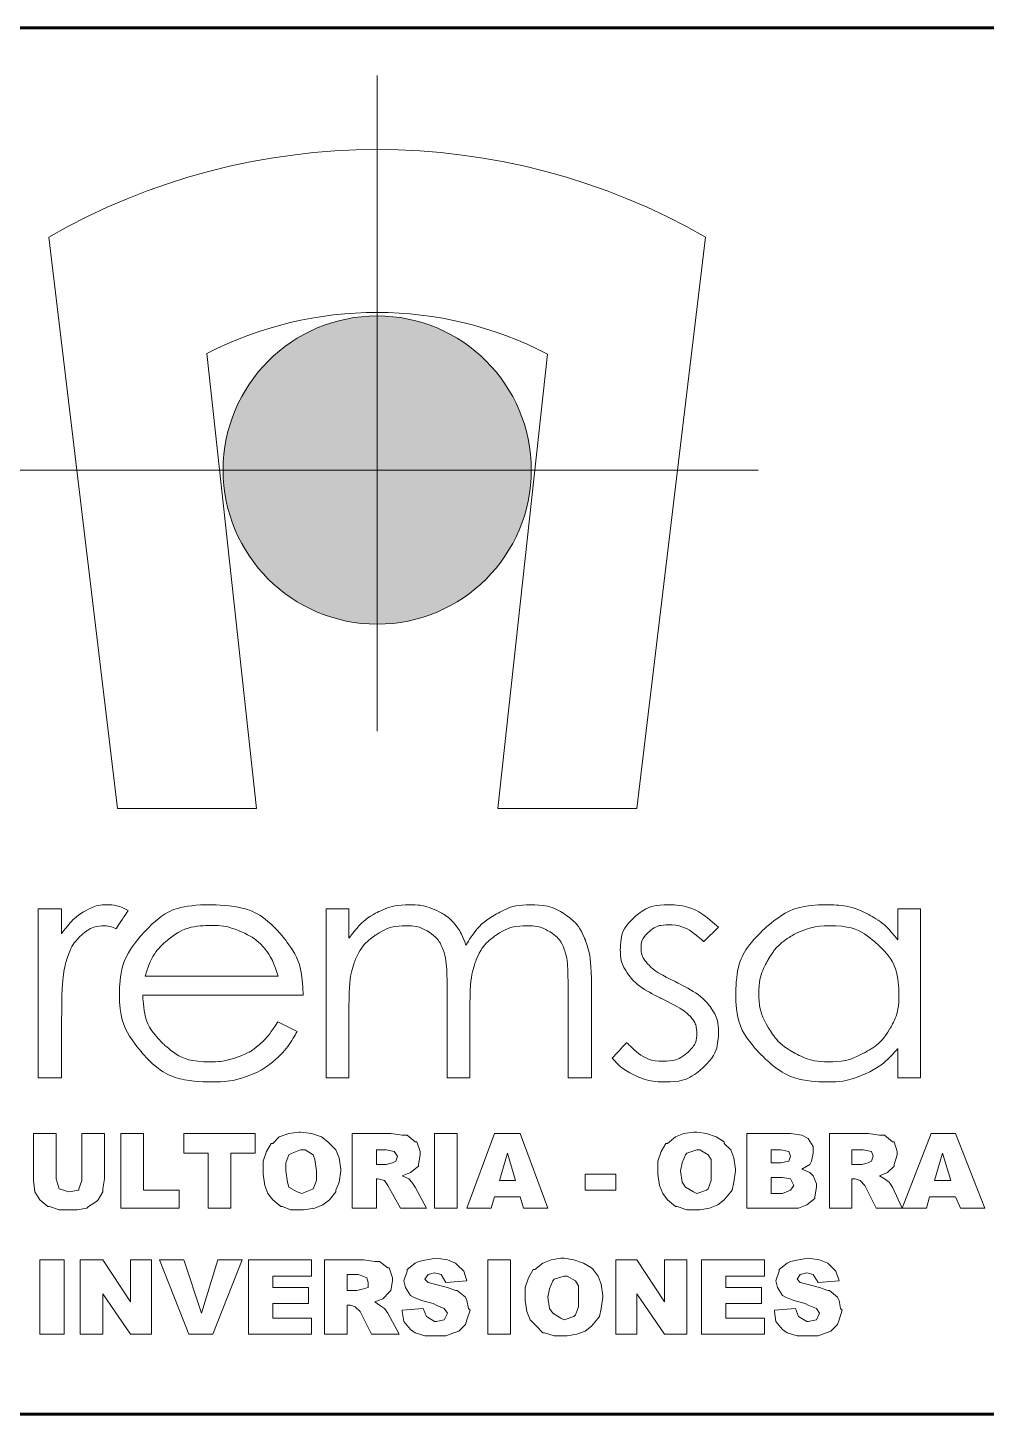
# Model space of a CAD drawing. Header units: inches. Extents: x 140 to 978, y -82 to 38.
# Drawn here: x 808.199 to 810.167, y -58.875 to -56.028 of the extents above; entities that cross this region are included whole.
import ezdxf

# ---------------------------------------------------------------- set-up
doc = ezdxf.new("R2010")
doc.units = ezdxf.units.IN
doc.header["$MEASUREMENT"] = 0
doc.layers.add('UNSAAC- ROTULO', color=7, linetype='Continuous', lineweight=60)
doc.layers.add('UNSAAC-TEXTOS', color=250, linetype='Continuous', lineweight=0)

msp = doc.modelspace()

# ---------------------------------------------------------------- hatches: boundary and pattern name
at = {"layer": 'UNSAAC-TEXTOS'}
h = msp.add_hatch(color=252, dxfattribs=at)
h.dxf.hatch_style = 1
edge = h.paths.add_edge_path()
edge.add_arc((808.9162, -56.9362), 0.3164, 0, 360)

# ---------------------------------------------------------------- linework, layer by layer
at = {"layer": 'UNSAAC- ROTULO'}
msp.add_lwpolyline([(806.642, -56.0283), (811.1903, -56.0283), (811.1903, -58.8746), (806.642, -58.8746)], close=True, dxfattribs=at)
at = {"layer": 'UNSAAC-TEXTOS'}
for p, q in [((808.9162, -56.1265), (808.9162, -57.4722)), ((809.6985, -56.9362), (808.1339, -56.9362))]:
    msp.add_line(p, q, dxfattribs=at)
at = {"layer": 'UNSAAC-TEXTOS', "lineweight": 20}
msp.add_lwpolyline([(808.6685, -57.6311), (808.3828, -57.6311), (808.2419, -56.458, -0.266421), (809.5905, -56.458), (809.4495, -57.6311), (809.1638, -57.6311), (809.2659, -56.6981, 0.242709), (808.5663, -56.697), (808.6685, -57.6311)], format="xyb", close=True, dxfattribs=at)
at = {"layer": 'UNSAAC-TEXTOS'}
for points in [[(808.2568, -58.2985), (808.2103, -58.2985), (808.2103, -58.3916), (808.2103, -58.3949), (808.2136, -58.4181), (808.2236, -58.4347), (808.2402, -58.448), (808.2435, -58.448), (808.2634, -58.4547), (808.2668, -58.4547), (808.2867, -58.4547), (808.3, -58.4547), (808.3199, -58.4513), (808.3232, -58.448), (808.3398, -58.4381), (808.3432, -58.4347), (808.3531, -58.4181), (808.3531, -58.4115), (808.3565, -58.3916), (808.3565, -58.2985), (808.3099, -58.2985), (808.3099, -58.3916), (808.3099, -58.3949), (808.3033, -58.4115), (808.3033, -58.4148), (808.2834, -58.4181), (808.2634, -58.4115), (808.2568, -58.3916)], [(808.5093, -58.4148), (808.4362, -58.4148), (808.4362, -58.2985), (808.3897, -58.2985), (808.3897, -58.4513), (808.5093, -58.4513)], [(808.6155, -58.3384), (808.6654, -58.3384), (808.6654, -58.2985), (808.5192, -58.2985), (808.5192, -58.3384), (808.569, -58.3384), (808.569, -58.4513), (808.6155, -58.4513)], [(808.8315, -58.3318), (808.8182, -58.3185), (808.8149, -58.3152), (808.8016, -58.3052), (808.7816, -58.2985), (808.7584, -58.2952), (808.7551, -58.2952), (808.7351, -58.2985), (808.7152, -58.3052), (808.7019, -58.3185), (808.6986, -58.3185), (808.6886, -58.3351), (808.682, -58.355), (808.682, -58.3749), (808.682, -58.3816), (808.6853, -58.4048), (808.6919, -58.4214), (808.7019, -58.4347), (808.7185, -58.448), (808.7218, -58.448), (808.7385, -58.4547), (808.7617, -58.4547), (808.765, -58.4547), (808.7883, -58.4513), (808.8049, -58.4447), (808.8182, -58.4347), (808.8315, -58.4181), (808.8315, -58.4148), (808.8381, -58.3982), (808.8414, -58.3749), (808.8414, -58.3716), (808.8381, -58.3484)], [(808.9975, -58.3152), (808.9942, -58.3152), (808.9776, -58.3019), (808.9677, -58.3019), (808.9444, -58.2985), (808.8647, -58.2985), (808.8647, -58.4513), (808.9145, -58.4513), (808.9145, -58.3916), (808.9178, -58.3916), (808.9311, -58.3949), (808.9378, -58.4048), (808.9643, -58.4513), (809.0175, -58.4513), (808.9942, -58.4082), (808.9876, -58.3982), (808.9809, -58.3916), (808.9677, -58.3849), (808.9843, -58.3783), (809.0009, -58.365), (809.0009, -58.3617), (809.0042, -58.3417), (809.0042, -58.3351)], [(809.0806, -58.2985), (809.0341, -58.2985), (809.0341, -58.4513), (809.0806, -58.4513)], [(809.2101, -58.2985), (809.157, -58.2985), (809.1005, -58.4513), (809.1503, -58.4513), (809.157, -58.4281), (809.2101, -58.4281), (809.2168, -58.4513), (809.2666, -58.4513)], [(809.6287, -58.3185), (809.6287, -58.3152), (809.6121, -58.3052), (809.5921, -58.2985), (809.5722, -58.2952), (809.5656, -58.2952), (809.5456, -58.2985), (809.529, -58.3052), (809.5124, -58.3185), (809.5091, -58.3185), (809.4991, -58.3351), (809.4925, -58.355), (809.4925, -58.3749), (809.4925, -58.3816), (809.4958, -58.4048), (809.5025, -58.4214), (809.5124, -58.4347), (809.529, -58.448), (809.5323, -58.448), (809.5523, -58.4547), (809.5722, -58.4547), (809.5789, -58.4547), (809.5988, -58.4513), (809.6154, -58.4447), (809.6287, -58.4347), (809.642, -58.4181), (809.6453, -58.4148), (809.6486, -58.3982), (809.6519, -58.3749), (809.6519, -58.3716), (809.6486, -58.3484), (809.642, -58.3318)], [(809.8014, -58.3085), (809.7881, -58.3019), (809.7649, -58.2985), (809.6752, -58.2985), (809.6752, -58.4513), (809.7582, -58.4513), (809.7815, -58.4513), (809.7981, -58.4447), (809.8147, -58.4314), (809.8147, -58.4281), (809.818, -58.4082), (809.818, -58.4015), (809.8114, -58.3849), (809.8047, -58.3783), (809.7881, -58.3716), (809.8047, -58.3617), (809.8081, -58.355), (809.8114, -58.3384), (809.8114, -58.3251)], [(809.9775, -58.3152), (809.9741, -58.3152), (809.9575, -58.3019), (809.9476, -58.3019), (809.9243, -58.2985), (809.8446, -58.2985), (809.8446, -58.4513), (809.8911, -58.4513), (809.8911, -58.3916), (809.8977, -58.3916), (809.9077, -58.3949), (809.9177, -58.4048), (809.9409, -58.4513), (809.9941, -58.4513), (809.9741, -58.4082), (809.9675, -58.3982), (809.9575, -58.3916), (809.9476, -58.3849), (809.9642, -58.3783), (809.9775, -58.365), (809.9775, -58.3617), (809.9841, -58.3417), (809.9841, -58.3351)], [(810.1037, -58.2985), (810.0539, -58.2985), (809.9941, -58.4513), (810.0439, -58.4513), (810.0505, -58.4281), (810.1037, -58.4281), (810.1137, -58.4513), (810.1635, -58.4513)], [(808.7351, -58.3417), (808.7418, -58.3384), (808.7584, -58.3318), (808.7683, -58.3318), (808.785, -58.3417), (808.7883, -58.3517), (808.7916, -58.3749), (808.7916, -58.3949), (808.785, -58.4115), (808.7783, -58.4148), (808.7617, -58.4214), (808.7517, -58.4181), (808.7351, -58.4082), (808.7318, -58.3982), (808.7285, -58.3749), (808.7285, -58.3583)], [(808.9145, -58.3318), (808.9344, -58.3318), (808.951, -58.3351), (808.9577, -58.345), (808.9544, -58.355), (808.9477, -58.3583), (808.9344, -58.3617), (808.9145, -58.3617)], [(809.1836, -58.3384), (809.2002, -58.3949), (809.167, -58.3949)], [(809.5789, -58.3318), (809.5955, -58.3417), (809.6021, -58.3517), (809.6021, -58.3749), (809.6021, -58.3949), (809.5955, -58.4115), (809.5921, -58.4148), (809.5722, -58.4214), (809.5656, -58.4181), (809.549, -58.4082), (809.5423, -58.3982), (809.539, -58.3749), (809.5423, -58.3583), (809.549, -58.3417), (809.5523, -58.3384), (809.5722, -58.3318)], [(809.7615, -58.3351), (809.7649, -58.345), (809.7615, -58.355), (809.7449, -58.3583), (809.725, -58.3583), (809.725, -58.3318), (809.7449, -58.3318)], [(809.8911, -58.3318), (809.9143, -58.3318), (809.931, -58.3351), (809.9343, -58.345), (809.931, -58.355), (809.9243, -58.3583), (809.911, -58.3617), (809.8911, -58.3617)], [(810.0771, -58.3384), (810.0937, -58.3949), (810.0605, -58.3949)], [(809.4061, -58.3816), (809.343, -58.3816), (809.343, -58.4148), (809.4061, -58.4148)], [(809.7649, -58.3916), (809.7715, -58.4048), (809.7649, -58.4148), (809.7483, -58.4214), (809.725, -58.4214), (809.725, -58.3882), (809.7483, -58.3882)], [(808.2734, -58.5576), (808.2236, -58.5576), (808.2236, -58.7104), (808.2734, -58.7104)], [(808.3531, -58.5576), (808.3066, -58.5576), (808.3066, -58.7104), (808.3531, -58.7104), (808.3531, -58.6274), (808.4096, -58.7104), (808.4528, -58.7104), (808.4528, -58.5576), (808.4096, -58.5576), (808.4096, -58.644)], [(808.5192, -58.5576), (808.4694, -58.5576), (808.5292, -58.7104), (808.579, -58.7104), (808.6388, -58.5576), (808.589, -58.5576), (808.5558, -58.6673)], [(808.775, -58.6141), (808.7019, -58.6141), (808.7019, -58.5909), (808.7816, -58.5909), (808.7816, -58.5576), (808.6521, -58.5576), (808.6521, -58.7104), (808.7816, -58.7104), (808.7816, -58.6772), (808.7019, -58.6772), (808.7019, -58.6473), (808.775, -58.6473)], [(808.9211, -58.561), (808.9112, -58.561), (808.8879, -58.5576), (808.8082, -58.5576), (808.8082, -58.7104), (808.8547, -58.7104), (808.8547, -58.6506), (808.8614, -58.6506), (808.8713, -58.654), (808.8813, -58.6639), (808.9045, -58.7104), (808.961, -58.7104), (808.9378, -58.6673), (808.9311, -58.6573), (808.9211, -58.6506), (808.9112, -58.644), (808.9278, -58.6374), (808.9411, -58.6241), (808.9444, -58.6208), (808.9477, -58.6008), (808.9477, -58.5942), (808.9411, -58.5742), (808.9378, -58.5742)], [(809.0806, -58.6208), (809.0773, -58.6208), (809.0607, -58.6141), (809.0341, -58.6075), (809.0208, -58.6041), (809.0142, -58.5975), (809.0208, -58.5875), (809.0341, -58.5842), (809.0474, -58.5875), (809.0573, -58.6041), (809.1005, -58.6008), (809.0939, -58.5809), (809.0806, -58.5676), (809.0773, -58.5643), (809.0607, -58.5576), (809.0374, -58.5543), (809.0175, -58.5576), (809.0009, -58.561), (808.9942, -58.5643), (808.9776, -58.5776), (808.9776, -58.5809), (808.971, -58.6008), (808.9743, -58.6141), (808.9843, -58.6307), (808.9909, -58.634), (809.0075, -58.6407), (809.0308, -58.6473), (809.0374, -58.6506), (809.054, -58.6573), (809.0607, -58.6673), (809.054, -58.6805), (809.0374, -58.6839), (809.0341, -58.6839), (809.0175, -58.6739), (809.0108, -58.6573), (808.9677, -58.6606), (808.9677, -58.6639), (808.971, -58.6839), (808.9843, -58.7005), (808.9942, -58.7071), (809.0142, -58.7138), (809.0374, -58.7138), (809.0573, -58.7138), (809.0739, -58.7071), (809.0839, -58.7038), (809.0972, -58.6905), (809.1005, -58.6805), (809.1072, -58.6606), (809.1038, -58.6573), (809.1005, -58.6407), (809.0972, -58.634)], [(809.1902, -58.5576), (809.1437, -58.5576), (809.1437, -58.7104), (809.1902, -58.7104)], [(809.3563, -58.5742), (809.3397, -58.5643), (809.3198, -58.5576), (809.2998, -58.5543), (809.2932, -58.5543), (809.2733, -58.5576), (809.2566, -58.5643), (809.24, -58.5776), (809.2367, -58.5776), (809.2267, -58.5942), (809.2201, -58.6141), (809.2201, -58.634), (809.2201, -58.6407), (809.2234, -58.6639), (809.2301, -58.6805), (809.2434, -58.6938), (809.2566, -58.7071), (809.26, -58.7071), (809.2799, -58.7138), (809.2998, -58.7138), (809.3065, -58.7138), (809.3264, -58.7104), (809.343, -58.7038), (809.3563, -58.6938), (809.3696, -58.6772), (809.3729, -58.6739), (809.3762, -58.6573), (809.3795, -58.634), (809.3795, -58.6307), (809.3762, -58.6075), (809.3696, -58.5909), (809.3596, -58.5776)], [(809.4493, -58.5576), (809.4061, -58.5576), (809.4061, -58.7104), (809.4493, -58.7104), (809.4493, -58.6274), (809.5058, -58.7104), (809.5523, -58.7104), (809.5523, -58.5576), (809.5058, -58.5576), (809.5058, -58.644)], [(809.7117, -58.5576), (809.5822, -58.5576), (809.5822, -58.7104), (809.7117, -58.7104), (809.7117, -58.6772), (809.632, -58.6772), (809.632, -58.6473), (809.7051, -58.6473), (809.7051, -58.6141), (809.632, -58.6141), (809.632, -58.5909), (809.7117, -58.5909)], [(809.8446, -58.6208), (809.8413, -58.6208), (809.8247, -58.6141), (809.7981, -58.6075), (809.7848, -58.6041), (809.7782, -58.5975), (809.7848, -58.5875), (809.7981, -58.5842), (809.8114, -58.5875), (809.8213, -58.6041), (809.8645, -58.6008), (809.8579, -58.5809), (809.8446, -58.5676), (809.8413, -58.5643), (809.8247, -58.5576), (809.8014, -58.5543), (809.7815, -58.5576), (809.7649, -58.561), (809.7582, -58.5643), (809.7416, -58.5776), (809.7416, -58.5809), (809.735, -58.6008), (809.7383, -58.6141), (809.7483, -58.6307), (809.7549, -58.634), (809.7715, -58.6407), (809.7948, -58.6473), (809.8014, -58.6506), (809.818, -58.6573), (809.8247, -58.6673), (809.818, -58.6805), (809.8014, -58.6839), (809.7981, -58.6839), (809.7815, -58.6739), (809.7748, -58.6573), (809.7317, -58.6606), (809.7317, -58.6639), (809.735, -58.6839), (809.7483, -58.7005), (809.7582, -58.7071), (809.7782, -58.7138), (809.8014, -58.7138), (809.8213, -58.7138), (809.8379, -58.7071), (809.8479, -58.7038), (809.8612, -58.6905), (809.8645, -58.6805), (809.8712, -58.6606), (809.8678, -58.6573), (809.8645, -58.6407), (809.8612, -58.634)], [(808.8946, -58.5942), (808.8979, -58.6041), (808.8979, -58.6141), (808.8879, -58.6174), (808.8746, -58.6208), (808.8547, -58.6208), (808.8547, -58.5875), (808.878, -58.5875)], [(809.3231, -58.6008), (809.3297, -58.6108), (809.3297, -58.634), (809.3297, -58.654), (809.3231, -58.6706), (809.3198, -58.6739), (809.2998, -58.6805), (809.2932, -58.6772), (809.2766, -58.6673), (809.2699, -58.6573), (809.2666, -58.634), (809.2699, -58.6174), (809.2766, -58.6008), (809.2799, -58.5975), (809.2998, -58.5909), (809.3065, -58.5909)]]:
    msp.add_lwpolyline(points, close=True, dxfattribs=at)
msp.add_circle((808.9162, -56.9362), 0.3164, dxfattribs=at)
for points, knots in [([(808.2203, -57.8371), (808.2203, -57.8371), (808.2683, -57.8371), (808.2683, -57.8371), (808.2683, -57.8371), (808.2683, -57.8371), (808.2683, -57.8878), (808.2683, -57.8878), (808.2683, -57.8878), (808.2826, -57.8678), (808.2977, -57.853), (808.3135, -57.8432), (808.3135, -57.8432), (808.3294, -57.8335), (808.346, -57.8286), (808.3631, -57.8286), (808.3631, -57.8286), (808.3762, -57.8286), (808.39, -57.8325), (808.4047, -57.8403), (808.4047, -57.8403), (808.4047, -57.8403), (808.3803, -57.8778), (808.3803, -57.8778), (808.3803, -57.8778), (808.3704, -57.8737), (808.3622, -57.8717), (808.3555, -57.8717), (808.3555, -57.8717), (808.3398, -57.8717), (808.3247, -57.8778), (808.3102, -57.89), (808.3102, -57.89), (808.2957, -57.9022), (808.2846, -57.9212), (808.277, -57.9469), (808.277, -57.9469), (808.2712, -57.9666), (808.2683, -58.0066), (808.2683, -58.0666), (808.2683, -58.0666), (808.2683, -58.0666), (808.2683, -58.1839), (808.2683, -58.1839), (808.2683, -58.1839), (808.2683, -58.1839), (808.2203, -58.1839), (808.2203, -58.1839), (808.2203, -58.1839), (808.2203, -58.1839), (808.2203, -57.8371), (808.2203, -57.8371)], [0, 0, 0, 0, 0.071429, 0.071429, 0.071429, 0.107143, 0.142857, 0.142857, 0.142857, 0.178571, 0.214286, 0.214286, 0.214286, 0.25, 0.285714, 0.285714, 0.285714, 0.321429, 0.357143, 0.357143, 0.357143, 0.392857, 0.428571, 0.428571, 0.428571, 0.464286, 0.5, 0.5, 0.5, 0.535714, 0.571429, 0.571429, 0.571429, 0.607143, 0.642857, 0.642857, 0.642857, 0.678571, 0.714286, 0.714286, 0.714286, 0.75, 0.785714, 0.785714, 0.785714, 0.821429, 0.857143, 0.857143, 0.857143, 0.928571, 1, 1, 1, 1]), ([(808.7121, -58.0689), (808.7121, -58.0689), (808.7516, -58.0887), (808.7516, -58.0887), (808.7516, -58.0887), (808.7386, -58.1128), (808.7236, -58.1323), (808.7066, -58.1471), (808.7066, -58.1471), (808.6896, -58.1618), (808.6705, -58.1731), (808.6492, -58.1808), (808.6492, -58.1808), (808.6279, -58.1886), (808.6039, -58.1924), (808.577, -58.1924), (808.577, -58.1924), (808.5174, -58.1924), (808.4709, -58.1739), (808.4373, -58.1369), (808.4373, -58.1369), (808.4037, -58.0998), (808.3869, -58.058), (808.3869, -58.0115), (808.3869, -58.0115), (808.3869, -57.9676), (808.4012, -57.9284), (808.4296, -57.8941), (808.4296, -57.8941), (808.4656, -57.8505), (808.514, -57.8286), (808.5744, -57.8286), (808.5744, -57.8286), (808.6367, -57.8286), (808.6865, -57.851), (808.7236, -57.8957), (808.7236, -57.8957), (808.75, -57.9273), (808.7635, -57.9667), (808.764, -58.0141), (808.764, -58.0141), (808.764, -58.0141), (808.4349, -58.0141), (808.4349, -58.0141), (808.4349, -58.0141), (808.4358, -58.0542), (808.4494, -58.0871), (808.4756, -58.1127), (808.4756, -58.1127), (808.5018, -58.1384), (808.5343, -58.1512), (808.5728, -58.1512), (808.5728, -58.1512), (808.5914, -58.1512), (808.6096, -58.1482), (808.6272, -58.1421), (808.6272, -58.1421), (808.6448, -58.136), (808.6598, -58.1279), (808.6721, -58.1178), (808.6721, -58.1178), (808.6844, -58.1077), (808.6978, -58.0915), (808.7121, -58.0689)], [0, 0, 0, 0, 0.058824, 0.058824, 0.058824, 0.088235, 0.117647, 0.117647, 0.117647, 0.147059, 0.176471, 0.176471, 0.176471, 0.205882, 0.235294, 0.235294, 0.235294, 0.264706, 0.294118, 0.294118, 0.294118, 0.323529, 0.352941, 0.352941, 0.352941, 0.382353, 0.411765, 0.411765, 0.411765, 0.441176, 0.470588, 0.470588, 0.470588, 0.5, 0.529412, 0.529412, 0.529412, 0.558824, 0.588235, 0.588235, 0.588235, 0.617647, 0.647059, 0.647059, 0.647059, 0.676471, 0.705882, 0.705882, 0.705882, 0.735294, 0.764706, 0.764706, 0.764706, 0.794118, 0.823529, 0.823529, 0.823529, 0.852941, 0.882353, 0.882353, 0.882353, 0.941176, 1, 1, 1, 1]), ([(808.8117, -57.8371), (808.8117, -57.8371), (808.8583, -57.8371), (808.8583, -57.8371), (808.8583, -57.8371), (808.8583, -57.8371), (808.8583, -57.897), (808.8583, -57.897), (808.8583, -57.897), (808.8747, -57.8749), (808.8914, -57.8587), (808.9086, -57.8485), (808.9086, -57.8485), (808.9323, -57.8352), (808.9572, -57.8286), (808.9832, -57.8286), (808.9832, -57.8286), (809.0009, -57.8286), (809.0176, -57.8318), (809.0335, -57.8385), (809.0335, -57.8385), (809.0494, -57.845), (809.0623, -57.8538), (809.0724, -57.8647), (809.0724, -57.8647), (809.0824, -57.8757), (809.0911, -57.8914), (809.0985, -57.9118), (809.0985, -57.9118), (809.1141, -57.8846), (809.1336, -57.8639), (809.1569, -57.8498), (809.1569, -57.8498), (809.1803, -57.8356), (809.2055, -57.8286), (809.2324, -57.8286), (809.2324, -57.8286), (809.2576, -57.8286), (809.2799, -57.8347), (809.2991, -57.8468), (809.2991, -57.8468), (809.3184, -57.8588), (809.3327, -57.8757), (809.342, -57.8974), (809.342, -57.8974), (809.3514, -57.919), (809.3561, -57.9515), (809.3561, -57.9948), (809.3561, -57.9948), (809.3561, -57.9948), (809.3561, -58.1839), (809.3561, -58.1839), (809.3561, -58.1839), (809.3561, -58.1839), (809.3081, -58.1839), (809.3081, -58.1839), (809.3081, -58.1839), (809.3081, -58.1839), (809.3081, -57.9947), (809.3081, -57.9947), (809.3081, -57.9947), (809.3081, -57.9575), (809.3053, -57.932), (809.2997, -57.9181), (809.2997, -57.9181), (809.2941, -57.9041), (809.2847, -57.8929), (809.2712, -57.8844), (809.2712, -57.8844), (809.2577, -57.8759), (809.2417, -57.8717), (809.223, -57.8717), (809.223, -57.8717), (809.2003, -57.8717), (809.1795, -57.8781), (809.1608, -57.8908), (809.1608, -57.8908), (809.1419, -57.9036), (809.1282, -57.9206), (809.1195, -57.9418), (809.1195, -57.9418), (809.1109, -57.963), (809.1065, -57.9985), (809.1065, -58.0481), (809.1065, -58.0481), (809.1065, -58.0481), (809.1065, -58.1839), (809.1065, -58.1839), (809.1065, -58.1839), (809.1065, -58.1839), (809.0599, -58.1839), (809.0599, -58.1839), (809.0599, -58.1839), (809.0599, -58.1839), (809.0599, -58.0064), (809.0599, -58.0064), (809.0599, -58.0064), (809.0599, -57.9646), (809.0572, -57.9362), (809.0517, -57.9212), (809.0517, -57.9212), (809.0462, -57.9062), (809.0367, -57.8942), (809.0231, -57.8852), (809.0231, -57.8852), (809.0094, -57.8761), (808.9933, -57.8717), (808.9745, -57.8717), (808.9745, -57.8717), (808.9528, -57.8717), (808.9326, -57.8779), (808.9138, -57.8903), (808.9138, -57.8903), (808.8949, -57.9027), (808.881, -57.9195), (808.8719, -57.9405), (808.8719, -57.9405), (808.8629, -57.9615), (808.8583, -57.9937), (808.8583, -58.037), (808.8583, -58.037), (808.8583, -58.037), (808.8583, -58.1839), (808.8583, -58.1839), (808.8583, -58.1839), (808.8583, -58.1839), (808.8117, -58.1839), (808.8117, -58.1839), (808.8117, -58.1839), (808.8117, -58.1839), (808.8117, -57.8371), (808.8117, -57.8371)], [0, 0, 0, 0, 0.029412, 0.029412, 0.029412, 0.044118, 0.058824, 0.058824, 0.058824, 0.073529, 0.088235, 0.088235, 0.088235, 0.102941, 0.117647, 0.117647, 0.117647, 0.132353, 0.147059, 0.147059, 0.147059, 0.161765, 0.176471, 0.176471, 0.176471, 0.191176, 0.205882, 0.205882, 0.205882, 0.220588, 0.235294, 0.235294, 0.235294, 0.25, 0.264706, 0.264706, 0.264706, 0.279412, 0.294118, 0.294118, 0.294118, 0.308824, 0.323529, 0.323529, 0.323529, 0.338235, 0.352941, 0.352941, 0.352941, 0.367647, 0.382353, 0.382353, 0.382353, 0.397059, 0.411765, 0.411765, 0.411765, 0.426471, 0.441176, 0.441176, 0.441176, 0.455882, 0.470588, 0.470588, 0.470588, 0.485294, 0.5, 0.5, 0.5, 0.514706, 0.529412, 0.529412, 0.529412, 0.544118, 0.558824, 0.558824, 0.558824, 0.573529, 0.588235, 0.588235, 0.588235, 0.602941, 0.617647, 0.617647, 0.617647, 0.632353, 0.647059, 0.647059, 0.647059, 0.661765, 0.676471, 0.676471, 0.676471, 0.691176, 0.705882, 0.705882, 0.705882, 0.720588, 0.735294, 0.735294, 0.735294, 0.75, 0.764706, 0.764706, 0.764706, 0.779412, 0.794118, 0.794118, 0.794118, 0.808824, 0.823529, 0.823529, 0.823529, 0.838235, 0.852941, 0.852941, 0.852941, 0.867647, 0.882353, 0.882353, 0.882353, 0.897059, 0.911765, 0.911765, 0.911765, 0.926471, 0.941176, 0.941176, 0.941176, 0.970588, 1, 1, 1, 1]), ([(809.617, -57.8747), (809.617, -57.8747), (809.5868, -57.9043), (809.5868, -57.9043), (809.5868, -57.9043), (809.5618, -57.8813), (809.5373, -57.8697), (809.5134, -57.8697), (809.5134, -57.8697), (809.4982, -57.8697), (809.4852, -57.8745), (809.4743, -57.8841), (809.4743, -57.8841), (809.4634, -57.8936), (809.458, -57.9048), (809.458, -57.9175), (809.458, -57.9175), (809.458, -57.9287), (809.4624, -57.9395), (809.4713, -57.9496), (809.4713, -57.9496), (809.4802, -57.9601), (809.4991, -57.9723), (809.5277, -57.9863), (809.5277, -57.9863), (809.5624, -58.0034), (809.586, -58.0201), (809.5986, -58.0359), (809.5986, -58.0359), (809.6108, -58.0521), (809.617, -58.0702), (809.617, -58.0904), (809.617, -58.0904), (809.617, -58.1189), (809.6065, -58.143), (809.5855, -58.1628), (809.5855, -58.1628), (809.5645, -58.1825), (809.5382, -58.1924), (809.5066, -58.1924), (809.5066, -58.1924), (809.4856, -58.1924), (809.4656, -58.188), (809.4464, -58.1793), (809.4464, -58.1793), (809.4273, -58.1706), (809.4116, -58.1586), (809.399, -58.1433), (809.399, -58.1433), (809.399, -58.1433), (809.4285, -58.1114), (809.4285, -58.1114), (809.4285, -58.1114), (809.4524, -58.1371), (809.4778, -58.1499), (809.5047, -58.1499), (809.5047, -58.1499), (809.5234, -58.1499), (809.5394, -58.1441), (809.5527, -58.1327), (809.5527, -58.1327), (809.5658, -58.1213), (809.5725, -58.1078), (809.5725, -58.0923), (809.5725, -58.0923), (809.5725, -58.0796), (809.5681, -58.0683), (809.5594, -58.0583), (809.5594, -58.0583), (809.5506, -58.0485), (809.531, -58.0362), (809.5003, -58.0214), (809.5003, -58.0214), (809.4674, -58.0052), (809.445, -57.9894), (809.4333, -57.9737), (809.4333, -57.9737), (809.4214, -57.958), (809.4154, -57.9401), (809.4154, -57.92), (809.4154, -57.92), (809.4154, -57.8938), (809.4249, -57.872), (809.4438, -57.8546), (809.4438, -57.8546), (809.4628, -57.8373), (809.4866, -57.8286), (809.5155, -57.8286), (809.5155, -57.8286), (809.5491, -57.8286), (809.583, -57.8439), (809.617, -57.8747)], [0, 0, 0, 0, 0.041667, 0.041667, 0.041667, 0.0625, 0.083333, 0.083333, 0.083333, 0.104167, 0.125, 0.125, 0.125, 0.145833, 0.166667, 0.166667, 0.166667, 0.1875, 0.208333, 0.208333, 0.208333, 0.229167, 0.25, 0.25, 0.25, 0.270833, 0.291667, 0.291667, 0.291667, 0.3125, 0.333333, 0.333333, 0.333333, 0.354167, 0.375, 0.375, 0.375, 0.395833, 0.416667, 0.416667, 0.416667, 0.4375, 0.458333, 0.458333, 0.458333, 0.479167, 0.5, 0.5, 0.5, 0.520833, 0.541667, 0.541667, 0.541667, 0.5625, 0.583333, 0.583333, 0.583333, 0.604167, 0.625, 0.625, 0.625, 0.645833, 0.666667, 0.666667, 0.666667, 0.6875, 0.708333, 0.708333, 0.708333, 0.729167, 0.75, 0.75, 0.75, 0.770833, 0.791667, 0.791667, 0.791667, 0.8125, 0.833333, 0.833333, 0.833333, 0.854167, 0.875, 0.875, 0.875, 0.895833, 0.916667, 0.916667, 0.916667, 0.958333, 1, 1, 1, 1]), ([(810.0315, -57.8371), (810.0315, -57.8371), (810.0315, -58.1839), (810.0315, -58.1839), (810.0315, -58.1839), (810.0315, -58.1839), (809.9849, -58.1839), (809.9849, -58.1839), (809.9849, -58.1839), (809.9849, -58.1839), (809.9849, -58.1242), (809.9849, -58.1242), (809.9849, -58.1242), (809.9652, -58.147), (809.9433, -58.1641), (809.9188, -58.1754), (809.9188, -58.1754), (809.8945, -58.1867), (809.8677, -58.1924), (809.8388, -58.1924), (809.8388, -58.1924), (809.7874, -58.1924), (809.7434, -58.1746), (809.707, -58.1391), (809.707, -58.1391), (809.6705, -58.1035), (809.6524, -58.0604), (809.6524, -58.0095), (809.6524, -58.0095), (809.6524, -57.9597), (809.6707, -57.9171), (809.7075, -57.8817), (809.7075, -57.8817), (809.7442, -57.8463), (809.7884, -57.8286), (809.8402, -57.8286), (809.8402, -57.8286), (809.87, -57.8286), (809.897, -57.8346), (809.9212, -57.8465), (809.9212, -57.8465), (809.9453, -57.8585), (809.9666, -57.8766), (809.9849, -57.9009), (809.9849, -57.9009), (809.9849, -57.9009), (809.9849, -57.8371), (809.9849, -57.8371), (809.9849, -57.8371), (809.9849, -57.8371), (810.0315, -57.8371), (810.0315, -57.8371)], [0, 0, 0, 0, 0.071429, 0.071429, 0.071429, 0.107143, 0.142857, 0.142857, 0.142857, 0.178571, 0.214286, 0.214286, 0.214286, 0.25, 0.285714, 0.285714, 0.285714, 0.321429, 0.357143, 0.357143, 0.357143, 0.392857, 0.428571, 0.428571, 0.428571, 0.464286, 0.5, 0.5, 0.5, 0.535714, 0.571429, 0.571429, 0.571429, 0.607143, 0.642857, 0.642857, 0.642857, 0.678571, 0.714286, 0.714286, 0.714286, 0.75, 0.785714, 0.785714, 0.785714, 0.821429, 0.857143, 0.857143, 0.857143, 0.928571, 1, 1, 1, 1]), ([(808.7126, -57.9755), (808.7063, -57.9517), (808.6971, -57.9327), (808.6851, -57.9185), (808.6851, -57.9185), (808.673, -57.9042), (808.6571, -57.8928), (808.6374, -57.8841), (808.6374, -57.8841), (808.6176, -57.8754), (808.5968, -57.871), (808.5751, -57.871), (808.5751, -57.871), (808.5391, -57.871), (808.5082, -57.8819), (808.4824, -57.9038), (808.4824, -57.9038), (808.4635, -57.9198), (808.4493, -57.9436), (808.4396, -57.9755), (808.4396, -57.9755), (808.4396, -57.9755), (808.7126, -57.9755), (808.7126, -57.9755)], [0, 0, 0, 0, 0.142857, 0.142857, 0.142857, 0.214286, 0.285714, 0.285714, 0.285714, 0.357143, 0.428571, 0.428571, 0.428571, 0.5, 0.571429, 0.571429, 0.571429, 0.642857, 0.714286, 0.714286, 0.714286, 0.857143, 1, 1, 1, 1]), ([(809.8439, -57.8717), (809.8178, -57.8717), (809.7937, -57.8778), (809.7718, -57.89), (809.7718, -57.89), (809.7497, -57.9021), (809.7322, -57.9191), (809.7192, -57.9411), (809.7192, -57.9411), (809.7062, -57.9631), (809.6997, -57.9864), (809.6997, -58.011), (809.6997, -58.011), (809.6997, -58.0353), (809.7062, -58.0586), (809.7193, -58.0808), (809.7193, -58.0808), (809.7325, -58.103), (809.75, -58.1203), (809.7722, -58.1326), (809.7722, -58.1326), (809.7944, -58.145), (809.8182, -58.1512), (809.8435, -58.1512), (809.8435, -58.1512), (809.869, -58.1512), (809.8933, -58.1451), (809.9162, -58.1328), (809.9162, -58.1328), (809.9392, -58.1205), (809.9568, -58.104), (809.9691, -58.083), (809.9691, -58.083), (809.9814, -58.0621), (809.9876, -58.0384), (809.9876, -58.0122), (809.9876, -58.0122), (809.9876, -57.9723), (809.9738, -57.9388), (809.946, -57.912), (809.946, -57.912), (809.9184, -57.8851), (809.8843, -57.8717), (809.8439, -57.8717)], [0, 0, 0, 0, 0.083333, 0.083333, 0.083333, 0.125, 0.166667, 0.166667, 0.166667, 0.208333, 0.25, 0.25, 0.25, 0.291667, 0.333333, 0.333333, 0.333333, 0.375, 0.416667, 0.416667, 0.416667, 0.458333, 0.5, 0.5, 0.5, 0.541667, 0.583333, 0.583333, 0.583333, 0.625, 0.666667, 0.666667, 0.666667, 0.708333, 0.75, 0.75, 0.75, 0.791667, 0.833333, 0.833333, 0.833333, 0.916667, 1, 1, 1, 1])]:
    msp.add_open_spline(points, degree=3, knots=knots, dxfattribs=at)

doc.saveas('drawing.dxf')
